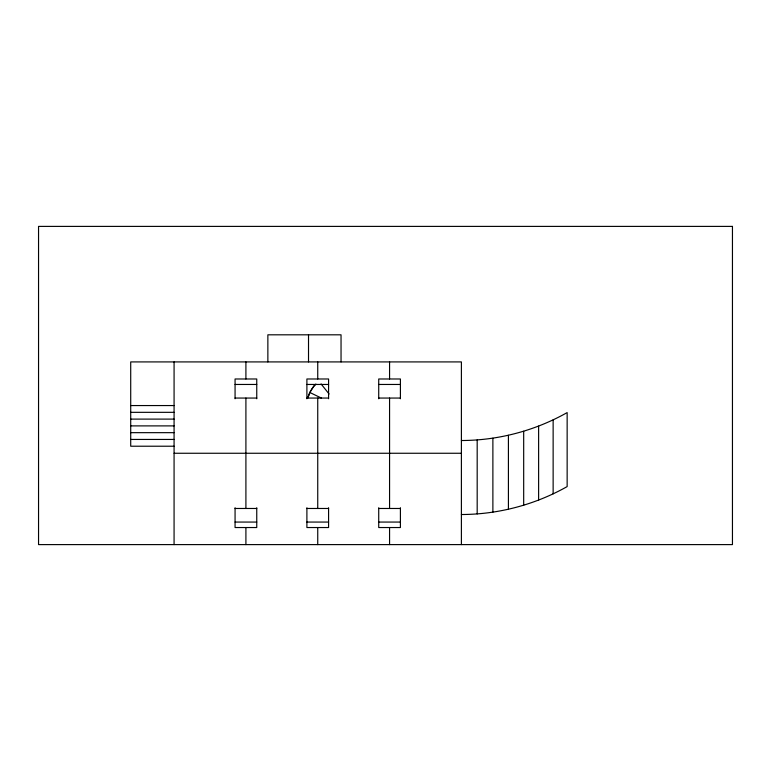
<?xml version="1.0" encoding="UTF-8"?>
<svg xmlns="http://www.w3.org/2000/svg" width="771" height="771" viewBox="0 0 771 771"><rect width="100%" height="100%" fill="white"/><g stroke="black" fill="none" stroke-linecap="round" stroke-linejoin="round"><path stroke-width="1.16" d="M308.13 397.412L309.846 392.497L313.72 386.329L315.927 384.122M461.395 440.52C498.288 440.443 535.026 430.729 567.148 412.591L567.148 486.588C535.026 504.735 498.288 514.44 461.395 514.517M235.068 384.459L256.753 384.459M306.897 384.459L328.581 384.459M378.725 384.459L400.409 384.459M235.068 398.058L256.753 398.058M306.897 398.058L328.581 398.058M378.725 398.058L400.409 398.058M130.713 405.556L174.082 405.556M130.713 412.331L174.082 412.331M130.713 419.106L174.082 419.106M130.713 425.891L174.082 425.891M130.713 432.666L174.082 432.666M130.713 439.441L174.082 439.441M174.082 446.216L130.713 446.216L130.713 361.917L461.395 361.917L461.395 544.605M174.082 453.261L461.395 453.261M235.068 508.475L256.753 508.475M306.897 508.475L328.581 508.475M378.725 508.475L400.409 508.475M235.068 522.063L256.753 522.063M306.897 522.063L328.581 522.063M378.725 522.063L400.409 522.063M309.846 392.497L321.44 398.087M321.064 383.929L329.082 393.991M553.135 419.877L553.135 493.874M538.621 426.112L538.621 500.109M523.682 431.268L523.682 505.265M508.417 435.297L508.417 509.294M492.881 438.198L492.881 512.195M477.182 439.942L477.182 513.939M400.409 398.761L400.409 378.985L378.725 378.985L378.725 398.761M400.409 507.761L400.409 527.537L378.725 527.537L378.725 507.761M389.567 361.917L389.567 378.985M389.567 398.058L389.567 508.475M389.567 527.537L389.567 544.605M341.042 361.917L341.042 334.816L267.865 334.816L267.865 361.917M328.581 398.761L328.581 378.985L306.897 378.985L306.897 398.761M328.581 507.761L328.581 527.537L306.897 527.537L306.897 507.761M317.739 361.917L317.739 378.985M317.739 398.058L317.739 508.475M317.739 527.537L317.739 544.605M308.516 334.816L308.516 361.917M256.753 398.761L256.753 378.985L235.068 378.985L235.068 398.761M256.753 507.761L256.753 527.537L235.068 527.537L235.068 507.761M245.91 361.917L245.91 378.985M245.91 398.058L245.91 508.475M245.91 527.537L245.91 544.605M174.082 361.917L174.073 544.605M307.735 398.193A32.527 32.527 0 0 1 315.416 384.372M732.45 226.395L38.55 226.395L38.55 544.605L732.45 544.605L732.45 226.395"/></g></svg>
